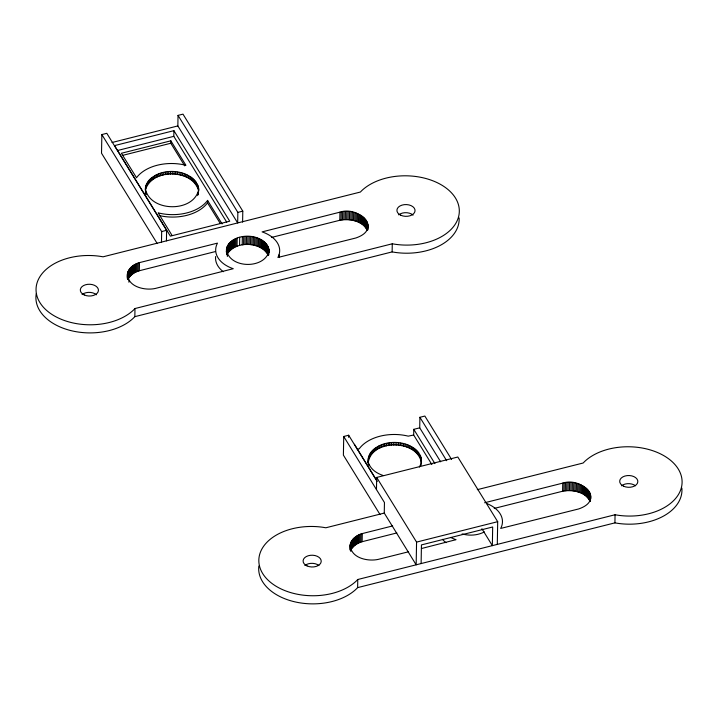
<?xml version="1.0" encoding="UTF-8"?>
<svg xmlns="http://www.w3.org/2000/svg" width="718" height="718" viewBox="0 0 718 718"><rect width="100%" height="100%" fill="white"/><g stroke="black" fill="none" stroke-linecap="round" stroke-linejoin="round"><path stroke-width="1.08" d="M166.432 240.871L166.612 230.325L106.802 133.315L101.857 134.562L101.525 153.221L157.233 243.564M127.508 279.131C125.39 270.964 132.274 264.448 139.489 262.617L217.473 243.124A32.005 20.786 1 0 0 233.251 268.711L155.402 288.43C144.794 290.898 126.619 286.679 127.616 273.046M127.526 278.692L127.562 276.663M127.732 279.257L127.858 272.158M128.181 271.278L128.046 279.392C130.093 274.841 134.751 272.14 139.346 270.731L215.283 251.587M128.459 278.53L128.603 270.417M128.917 282.21L128.953 280.182M128.962 277.686L129.105 269.582M129.554 276.87L129.698 268.765M130.227 276.08L130.362 267.976M130.972 275.326L131.116 267.213M131.798 274.599L131.941 266.495M132.695 273.917L132.839 265.804M133.656 273.271L133.799 265.157M134.688 272.669L134.822 264.556M36.277 293.617A53.338 34.644 1 0 0 70.508 330.504A53.338 34.644 1 0 0 133.297 318.218L134.84 316.656L134.984 308.543L392.279 243.788L395.071 244.255A53.338 34.644 1 0 0 456.325 222.409A53.338 34.644 1 0 0 430.028 179.769A53.338 34.644 1 0 0 361.917 190.485L360.373 192.047L103.078 256.811L100.278 256.344A53.338 34.644 1 0 0 39.032 278.189A53.338 34.644 1 0 0 65.329 320.82A53.338 34.644 1 0 0 133.44 310.113L134.984 308.543M135.774 272.104L135.917 264M136.914 271.601L137.057 263.488M138.107 271.144L138.251 263.03M139.346 270.731L139.489 262.617M145.35 190.261C147.764 165.158 194.659 165.409 198.707 189.516C193.824 212.995 149.55 212.196 145.377 188.646M145.449 187.506L145.404 189.947C152.045 168.012 192.657 168.757 198.626 190.808M145.566 190.907L145.53 193.339L145.368 192.209M145.592 188.816L145.637 186.384M145.808 193.654L145.835 192.029M145.898 187.703L145.933 185.271M146.185 194.757L146.221 193.142M146.31 186.608L146.346 184.176M146.831 185.531L146.876 183.099M147.459 184.481L147.504 182.049M148.195 183.458L148.24 181.026M149.03 182.471L149.075 180.038M149.972 181.528L150.008 179.096M150.995 180.622L151.04 178.19M152.117 179.76L152.162 177.328M153.32 178.953L153.365 176.52M154.612 178.199L154.648 175.766M155.968 177.508L156.012 175.075M157.395 176.87L157.439 174.438M158.884 176.296L158.929 173.864M160.437 175.784L160.473 173.352M162.035 175.345L162.071 172.912M161.478 242.54L161.667 231.564L101.857 134.562M163.668 174.968L163.713 172.535M165.346 174.671L165.382 172.239M167.052 174.438L167.088 172.006M168.775 174.286L168.811 171.853M184.723 165.858L170.812 143.25L170.857 140.818L121.387 153.266L136.519 177.75L137.12 176.942A39.355 25.561 1 0 1 185.468 165.185L185.926 165.311L170.857 140.818M170.507 174.196L170.552 171.764M172.257 174.187L172.293 171.755M226.7 222.113L173.81 136.339L173.909 130.658L114.548 145.601L170.372 236.141L229.733 221.198L173.909 130.658M173.998 174.259L174.043 171.826M175.731 174.393L175.775 171.961M178.037 115.392L237.846 212.393L237.667 222.939L177.849 125.928L178.037 115.392L182.982 114.144L242.792 211.146L242.603 222.122M177.454 174.609L177.499 172.176M179.15 174.896L179.195 172.464M180.81 175.246L180.855 172.814M182.444 175.677L182.48 173.244M184.023 176.17L184.068 173.738M185.558 176.727L185.594 174.294M187.03 177.355L187.066 174.923M188.439 178.037L188.475 175.605M189.776 178.773L189.812 176.341M191.033 179.572L191.078 177.14M192.218 180.415L192.262 177.983M193.313 181.313L193.357 178.881M194.318 182.246L194.354 179.814M195.224 183.225L195.26 180.792M196.032 184.239L196.068 181.807M197.333 186.357L197.378 183.925M197.701 195.601L197.737 193.977M197.827 187.452L197.863 185.011M198.204 188.556L198.249 186.124M198.114 194.506L198.15 192.882M198.401 194.201L198.446 191.769M198.473 189.678L198.518 187.245M198.68 191.132L198.671 188.376M220.327 223.549L207.52 202.835L207.565 200.403L206.963 201.211A39.355 25.561 1 0 1 158.615 212.968L158.157 212.851L172.069 235.45M226.349 252.09C226.735 230.891 267.383 231.061 268.954 251.551C263.901 269.681 228.234 268.478 226.403 249.047M226.484 252.197L226.556 248.141M226.673 254.351L226.798 247.252M226.682 254.693L226.717 252.664M227.121 246.373L226.987 254.486C235.217 240.647 260.374 241.095 268.2 255.159M227.373 256.452L227.409 254.423M227.4 253.625L227.543 245.511M227.902 252.79L228.046 244.676M228.495 251.973L228.638 243.86M229.168 251.183L229.302 243.07M229.913 250.42L230.056 242.316M230.738 249.702L230.882 241.589M231.636 249.011L231.77 240.898M232.596 248.365L232.74 240.252M233.628 247.764L233.763 239.65M234.714 247.207L234.858 239.094M235.854 246.696L235.998 238.582M237.048 246.238L237.191 238.125M239.561 245.475L239.704 237.362M242.217 244.937L242.352 236.823M243.573 244.748L243.716 236.644M244.955 244.632L245.098 236.518M246.346 244.56L246.489 236.446M247.746 244.551L247.881 236.446M249.137 244.605L249.281 236.5M250.528 244.721L250.663 236.608M251.901 244.892L252.045 236.778M253.257 245.116L253.4 237.003M254.585 245.403L254.728 237.29M255.886 245.744L256.03 237.631M257.152 246.139L257.295 238.026M258.381 246.588L258.525 238.475M259.557 247.082L259.701 238.968M260.688 247.629L260.831 239.516M261.756 248.222L261.899 240.108M262.77 248.859L262.905 240.745M263.712 249.532L263.856 241.427M264.583 250.25L264.727 242.137M265.391 251.004L265.534 242.89M266.118 251.785L266.252 243.671M266.764 252.592L266.899 244.479M267.32 253.427L267.464 245.323M267.805 254.289L267.949 246.175M268.218 254.145L268.335 247.046M268.514 255.034L268.64 247.934M268.747 254.917L268.855 248.832M268.927 252.781L268.981 249.738M271.44 237.452L339.811 220.273L339.955 212.16C358.21 205.779 383.044 228.719 355.868 237.981L277.884 257.475A32.005 20.786 1 0 0 262.106 231.887L339.955 212.16M339.811 220.273L341.149 220.031L341.292 211.927M341.149 220.031L342.513 219.852L342.657 211.738M342.513 219.852L343.895 219.726L344.039 211.613M343.895 219.726L345.286 219.654L345.43 211.55M345.286 219.654L346.677 219.654L346.821 211.541M377.174 481.473L348.67 435.234L343.725 436.481L343.392 455.131L380.055 514.582M367.275 222.149L367.14 230.254C363.9 223.065 355.419 220.202 348.077 219.708L348.221 211.595M349.46 219.816L349.603 211.702M350.842 219.986L350.976 211.873M352.197 220.211L352.341 212.106M348.634 437.343L348.67 435.234M353.525 220.498L353.669 212.384M354.827 220.839L354.97 212.725M350.16 549.979C348.347 541.928 355.042 535.368 362.276 533.582L392.647 525.926M350.294 550.096L350.402 544.011M356.092 221.234L356.236 213.12M350.537 549.207L350.644 543.122M350.833 551.442L350.967 542.243M350.833 550.356L351.389 541.381M357.322 221.683L357.465 213.569M351.246 549.494L351.892 540.546M351.748 548.651L352.341 547.834L352.484 539.73M358.497 222.176L358.641 214.072M352.341 547.834L353.005 547.044L353.148 538.94M353.005 547.044L353.759 546.29L353.902 538.177M359.628 222.724L359.763 214.619M353.759 546.29L354.584 545.563L354.719 537.459M360.696 223.316L360.84 215.212M354.584 545.563L355.482 544.881L355.616 536.768M361.71 223.953L361.845 215.849M355.482 544.881L356.442 544.235L356.586 536.122M362.653 224.635L362.796 216.522M356.442 544.235L357.474 543.634L357.609 535.52M363.523 225.344L363.667 217.24M258.83 566.08A53.338 34.644 1 0 0 294.389 601.738A53.338 34.644 1 0 0 356.083 589.191L357.627 587.62L357.77 579.507L615.057 514.752L617.857 515.219A53.338 34.644 1 0 0 679.102 493.374A53.338 34.644 1 0 0 652.815 450.733A53.338 34.644 1 0 0 584.703 461.45L583.16 463.011L477.282 489.667M357.474 543.634L358.56 543.077L358.695 534.964M364.331 226.098L364.466 217.985M365.058 226.879L365.193 218.766M358.56 543.077L359.7 542.566L359.844 534.452M365.704 227.696L365.839 219.582M366.261 228.53L366.404 220.417M359.7 542.566L360.894 542.108L361.037 533.995M366.745 229.383L366.889 221.27M360.894 542.108L362.132 541.695L362.276 533.582M367.472 229.114L367.58 223.038M367.706 229.581L367.796 223.935M367.831 229.904L367.921 224.842M368.119 462.042C369.187 435.27 421.206 436.203 421.448 462.913C417.418 438.985 371.152 438.545 368.154 463.173L368.235 458.479M368.325 463.496L368.199 460.741M368.379 459.78L368.424 457.348M368.675 458.667L368.72 456.235M368.971 465.722L368.352 461.871M369.088 457.572L369.133 455.14M369.617 456.495L369.653 454.063M370.246 455.445L370.291 453.013M370.982 454.422L371.026 451.99M371.816 453.435L371.861 451.003M372.75 452.493L372.795 450.06M373.782 451.586L373.827 449.154M374.904 450.724L374.949 448.292M376.106 449.917L376.151 447.485M376.474 489.595L376.69 477.434L457.815 457.016L497.691 521.681L497.296 544.388M377.39 449.163L377.435 446.731M378.754 448.472L378.799 446.04M380.181 447.835L380.226 445.402M381.671 447.26L381.716 444.828M383.215 446.749L383.259 444.316M384.812 446.309L384.857 443.877M376.69 477.434L416.566 542.099L416.162 564.815L384.265 513.074L384.453 502.528L343.725 436.481M386.455 445.932L386.499 443.5M388.133 445.636L388.169 443.203M134.84 316.656L392.136 251.901L392.279 243.788M389.829 445.402L389.874 442.97M391.552 445.25L391.597 442.818M393.293 445.16L393.338 442.728M395.044 445.16L395.079 442.719M396.785 445.223L396.83 442.791M398.517 445.357L398.562 442.925M400.24 445.573L400.276 443.141M401.936 445.86L401.972 443.428M403.597 446.219L403.642 443.778M405.221 446.641L405.266 444.209M406.81 447.134L406.846 444.702M408.336 447.691L408.38 445.259M409.807 448.319L409.852 445.887M411.217 449.001L411.261 446.569M412.563 449.737L412.599 447.305M431.877 464.528L413.685 435.018L413.783 429.337L419.725 427.847L440.664 461.818M413.819 450.536L413.864 448.104M415.004 451.38L415.04 448.947M416.099 452.277L416.135 449.845M417.095 453.211L417.14 450.778M418.002 454.189L418.047 451.757M418.809 455.203L418.854 452.771M419.725 427.847L419.904 417.302L424.85 416.054L451.613 459.466M420.12 457.321L420.156 454.889M420.604 458.416L420.649 455.984M420.901 465.47L421.493 460.48M420.99 459.52L421.026 457.088M421.26 460.642L421.295 458.21M421.394 463.227L421.457 459.341M421.116 563.567L421.439 544.908L492.674 526.985L492.351 545.635L481.913 528.708M494.226 508.425L562.598 491.238L562.741 483.133C580.997 476.752 605.83 499.683 578.654 508.945L500.67 528.439A32.005 20.786 1 0 0 486.732 503.524M562.598 491.238L563.935 490.995L564.079 482.891M563.935 490.995L565.299 490.816L565.443 482.702M565.299 490.816L566.681 490.69L566.825 482.577M566.681 490.69L568.073 490.627L568.207 482.514M568.073 490.627L569.464 490.618L569.607 482.505M590.061 493.113L589.918 501.218C586.687 494.029 578.196 491.166 570.864 490.672L570.998 482.559M572.246 490.78L572.39 482.667M573.619 490.95L573.763 482.837M574.983 491.175L575.118 483.07M576.312 491.462L576.455 483.349M577.613 491.803L577.757 483.69M578.879 492.198L579.022 484.085M580.108 492.647L580.243 484.533M581.284 493.14L581.427 485.036M582.415 493.688L582.549 485.583M583.483 494.28L583.626 486.176M584.488 494.917L584.631 486.813M585.439 495.6L585.574 487.486M586.31 496.317L586.453 488.204M587.109 497.062L587.252 488.949M587.836 497.843L587.979 489.739M588.482 498.66L588.625 490.547M589.047 499.495L589.191 491.381M589.532 500.347L589.666 492.234M590.241 501.092L590.367 494.002M590.474 500.985L590.582 494.899M590.654 498.839L590.708 495.806M357.627 587.62L614.922 522.866L615.057 514.752M350.249 544.908C350.537 558.039 367.697 561.7 378.189 559.394L408.578 551.765M420.928 463.846L419.366 467.068M207.52 202.835L206.919 203.652A39.355 25.561 1 0 1 159.378 215.597M357.77 579.507L356.218 581.077A53.338 34.644 1 0 1 288.115 591.785A53.338 34.644 1 0 1 261.819 549.153A53.338 34.644 1 0 1 323.064 527.308L325.864 527.775L384.265 513.074M484.372 531.912C477.605 535.475 469.428 535.96 462.114 533.932M112.017 142.505L177.849 125.928M117.689 150.466L173.81 136.339M122.419 155.429L170.812 143.25M161.667 231.564L166.612 230.325M237.846 212.393L242.792 211.146M413.685 435.018L408.255 436.149A39.355 25.561 1 0 0 359.906 447.906L359.305 448.714L357.313 449.208M484.596 502.762L562.741 483.133M362.132 541.695L396.839 532.944M416.566 542.099L497.691 521.681M421.601 548.489L456.038 539.676A32.005 20.786 1 0 1 450.742 537.432M346.677 219.654L348.077 219.708M569.464 490.618L570.864 490.672M392.136 251.901L394.936 252.368A53.338 34.644 1 0 0 459.143 217.922M614.922 522.866L617.722 523.332A53.338 34.644 1 0 0 681.876 488.132M382.802 475.379C377.103 473.431 371.412 469.868 368.998 464.106M207.565 200.403L222.113 223.944M419.904 417.302L446.668 460.714M413.783 429.337L434.911 463.604M354.423 444.28L376.726 480.45M304.881 565.515A9.065 5.888 1 0 1 318.891 565.443M621.483 485.826A9.065 5.888 1 0 1 635.502 485.763M446.058 542.682A32.005 20.786 1 0 1 442.459 539.317M398.696 214.862A9.065 5.888 1 0 1 413.083 215.095M82.094 294.551A9.065 5.888 1 0 1 96.481 294.784M223.271 271.718A32.005 20.786 1 0 1 215.624 256.532M278.979 254.863A32.005 20.786 1 0 1 279.49 257.574M307.053 565.919A9.065 5.888 1 0 0 321.197 561.638A9.065 5.888 1 0 0 308.228 555.759A9.065 5.888 1 0 0 307.053 565.919M623.655 486.23A9.065 5.888 1 0 0 637.808 481.949A9.065 5.888 1 0 0 624.831 476.07A9.065 5.888 1 0 0 623.655 486.23M400.868 215.265A9.065 5.888 1 0 0 415.022 210.984A9.065 5.888 1 0 0 402.053 205.106A9.065 5.888 1 0 0 400.868 215.265M84.266 294.954A9.065 5.888 1 0 0 98.42 290.673A9.065 5.888 1 0 0 85.442 284.795A9.065 5.888 1 0 0 84.266 294.954"/></g></svg>
